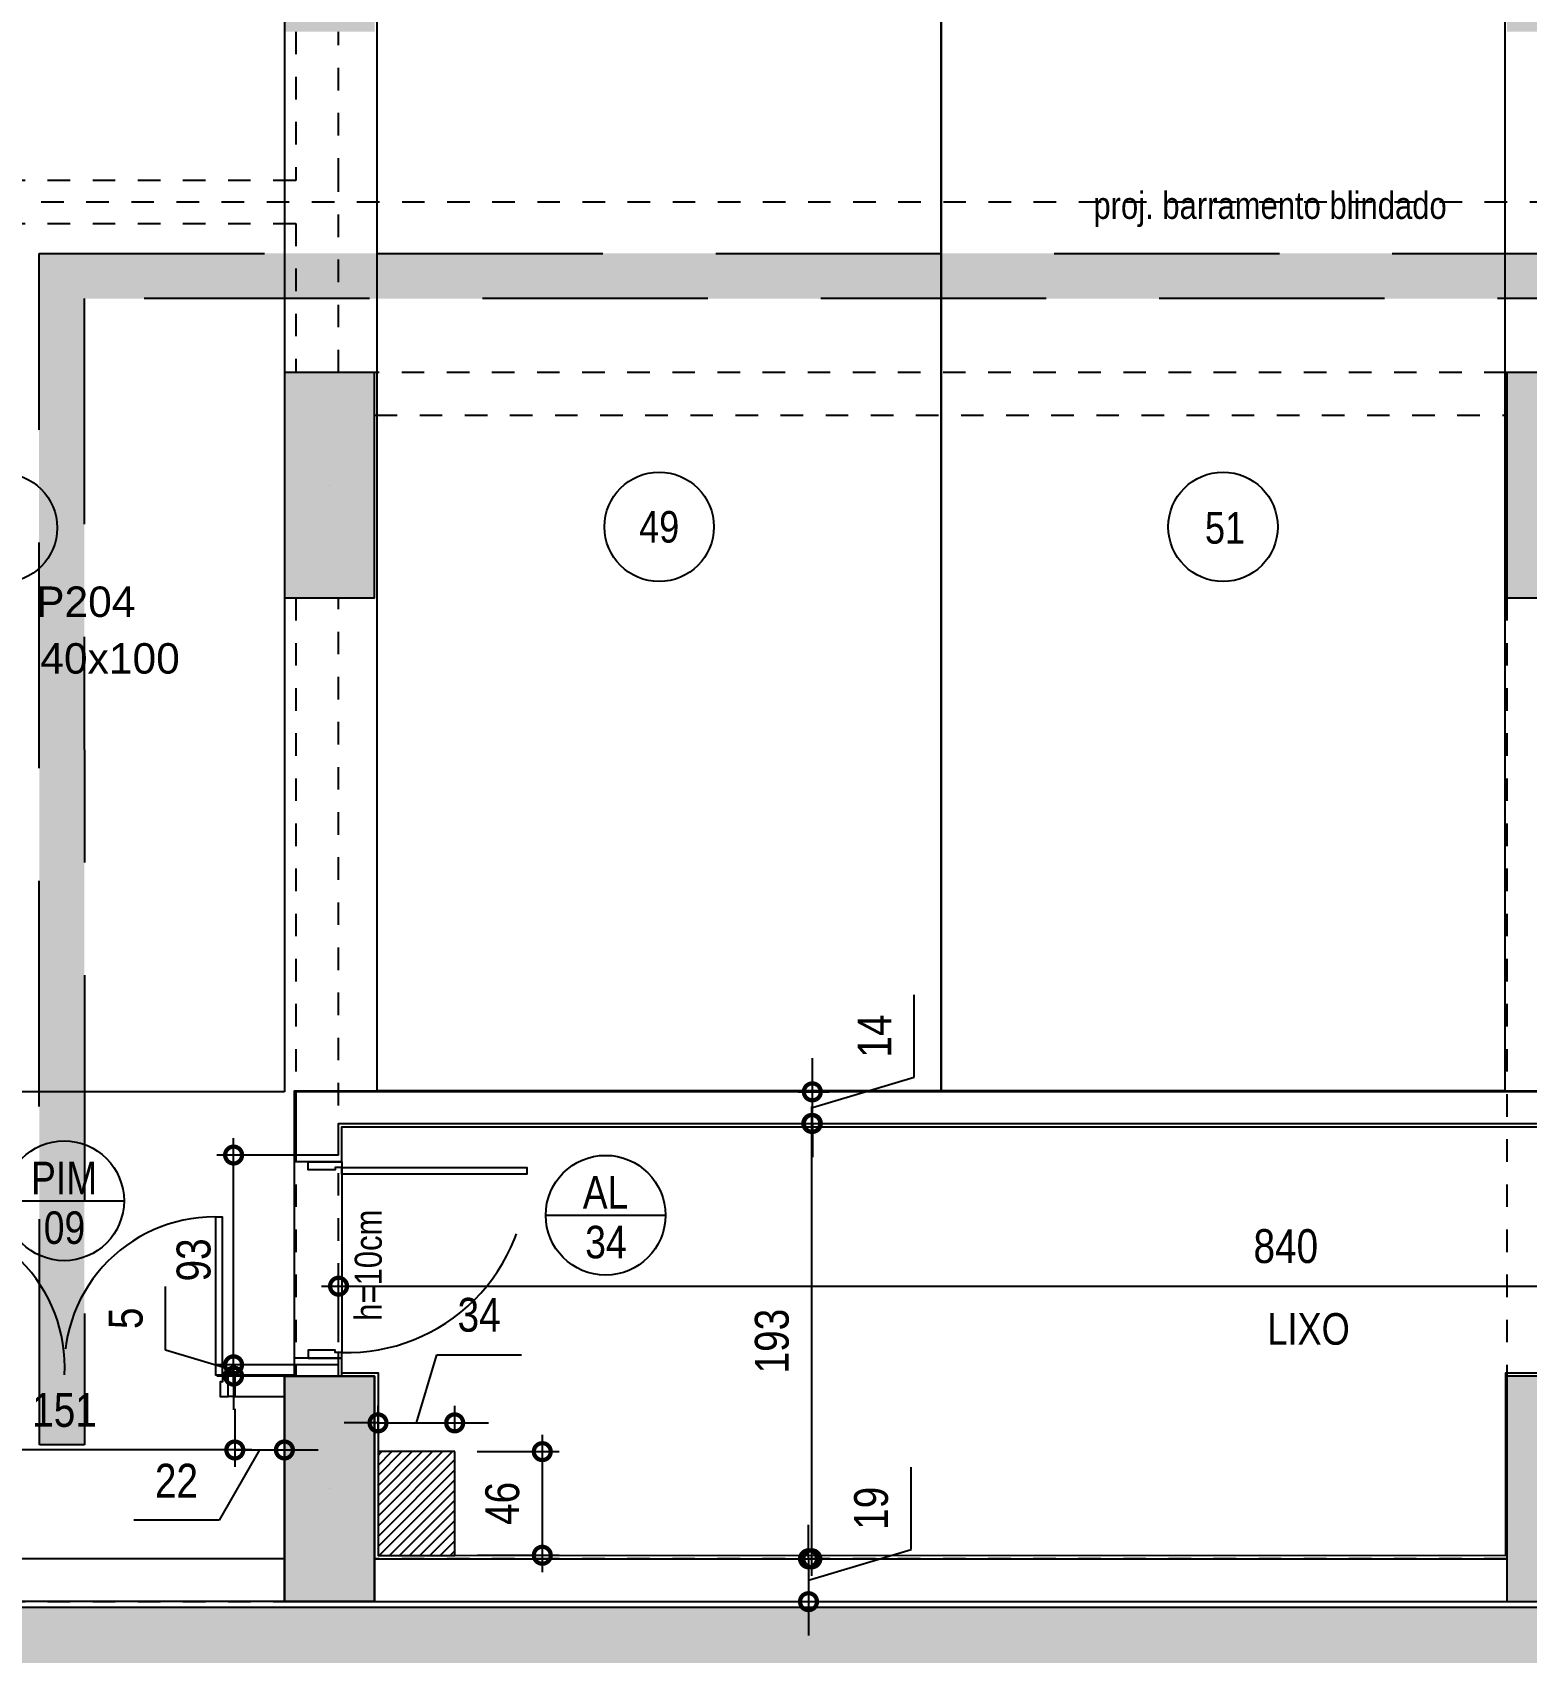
# Model space of a CAD drawing. Header units: metres. Extents: x -133 to 570, y -18 to 184.
# Drawn here: x -11.55 to -4.92, y -3.23 to 3.96 of the extents above; entities that cross this region are included whole.
import ezdxf
from ezdxf.enums import TextEntityAlignment as Align

# ---------------------------------------------------------------- set-up
doc = ezdxf.new("R2010")
doc.units = ezdxf.units.M
doc.header["$PDMODE"] = 1
doc.linetypes.add('DASHEDX2', pattern=[1.5, 1, -0.5])
doc.linetypes.add('ESTILO_TQS_0004', pattern=[1.12, 0.5, -0.2, 0.01, -0.2, 0.01, -0.2])
for name, color, linetype in [('1', 232, 'DASHEDX2'), ('12', 232, 'Continuous'), ('205', 232, 'ESTILO_TQS_0004'), ('242', 232, 'Continuous'), ('3', 2, 'Continuous'), ('9', 232, 'Continuous'), ('ARQ-ALV ACAB', 4, 'Continuous'), ('ARQ-ALV OSSO', 5, 'Continuous'), ('ARQ-AUX', 7, 'Continuous'), ('ARQ-AUX2', 2, 'Continuous'), ('ARQ-CAX @ 1', 1, 'Continuous'), ('ARQ-DIM', 2, 'Continuous'), ('ARQ-DIM EMBASAM', 2, 'Continuous'), ('ARQ-ENCH', 1, 'Continuous'), ('ARQ-PRJ', 7, 'DASHEDX2'), ('ARQ-SIM', 1, 'Continuous'), ('ARQ-TXT', 2, 'Continuous'), ('ARQ-TXT EMBASAM', 2, 'Continuous'), ('ARQ-VG', 1, 'Continuous'), ('terreno + circ vert$0$ARQ-EST', 2, 'Continuous')]:
    doc.layers.add(name, color=color, linetype=linetype)
doc.styles.add('Adesa', font='ARIALN.TTF')
doc.styles.get("Standard").update_dxf_attribs({"font": 'arial.ttf'})
doc.dimstyles.new('ADESA 1-0075', dxfattribs={"dimtxt": 0.15, "dimasz": 0.15, "dimexe": 0.075, "dimexo": 0.1, "dimgap": 0.1, "dimtad": 1, "dimdec": 1, "dimlfac": 100, "dimzin": 12, "dimtxsty": 'Adesa', "dimblk": 'DOTSMALL', "dimcen": 1, "dimdle": 0.075, "dimclrd": 1, "dimclre": 1, "dimclrt": 256, "dimazin": 3, "dimtm": 1e-09, "dimtfac": 1, "dimtdec": 1, "dimtmove": 1, "dimatfit": 0, "dimldrblk": 'DOTSMALL', "dimfxl": 0.8, "dimtvp": 2, "dimtolj": 1, "dimtzin": 0, "dimarcsym": 0})

# ---------------------------------------------------------------- blocks, each defined once
blk = doc.blocks.new('terreno + circ vert')
at = {"layer": 'Defpoints'}
blk.add_lwpolyline([(45.0315, 1.1617, 0.011807), (45.0465, 1.811), (45.1211, 8.4606), (42.945, 9.4812), (35.5548, 12.9472), (27.5061, 16.8929), (22.1014, 19.5405), (15.0017, 23.0148), (8.3251, 26.282), (0.4895, 30.0914), (-5.8932, 33.2362), (-11.2422, 35.8718), (-77.2068, 8.3436), (-72.4625, -3.025), (39.7459, -3.025), (40.5292, -3.025, 0.392534)], format="xyb", close=True, dxfattribs=at)
at = {"layer": 'terreno + circ vert$0$ARQ-EST', "color": 102}
blk.add_lwpolyline([(45.0315, 1.1617, 0.011807), (45.0465, 1.811), (45.1211, 8.4606), (42.945, 9.4812), (35.5548, 12.9472), (27.5061, 16.8929), (22.1014, 19.5405), (15.0017, 23.0148), (8.3251, 26.282), (0.4895, 30.0914), (-5.8932, 33.2362), (-11.2422, 35.8718), (-77.2068, 8.3436), (-72.4625, -3.025), (39.7459, -3.025), (40.5291, -3.025, 0.392527), (45.0315, 1.1617)], format="xyb", dxfattribs=at)
blk = doc.blocks.new('vaga')
blk.add_lwpolyline([(5, 0), (5, -2.5), (0, -2.5), (0, 0)], close=True)
blk.add_circle((2.5, -1.25), 0.2426)
blk = doc.blocks.new('_DotSmall')
at = {"color": 0, "linetype": 'ByBlock', "const_width": 0.5}
blk.add_lwpolyline([(-0.0625, 0, 1), (0.0625, 0, 1)], format="xyb", close=True, dxfattribs=at)
blk = doc.blocks.new('*D203')
at = {"layer": 'ARQ-DIM EMBASAM', "color": 1, "lineweight": -2, "transparency": 16777216}
for p, q in [((-8.0916, -2.885), (-8.0916, -0.8049)), ((-8.4903, -0.8799), (-8.0166, -0.8799)), ((-8.4903, -2.81), (-8.0166, -2.81))]:
    blk.add_line(p, q, dxfattribs=at)
at = {"layer": 'Defpoints', "color": 0, "transparency": 16777216}
for p in [(-8.5903, -0.8799, 0), (-8.0916, -0.8799), (-8.5903, -2.81)]:
    blk.add_point(p, dxfattribs=at)
at = {"layer": 'ARQ-DIM EMBASAM', "color": 1, "lineweight": -2, "transparency": 16777216, "xscale": 0.15, "yscale": 0.15, "zscale": 0.15}
for p, rotation in [((-8.0916, -0.8799), 90), ((-8.0916, -2.81), 270)]:
    blk.add_blockref('_DotSmall', p, dxfattribs=dict(at, rotation=rotation))
at = {"layer": 'ARQ-DIM EMBASAM', "transparency": 16777216, "insert": (-8.2682, -1.845), "char_height": 0.15, "attachment_point": 5, "rotation": 90, "style": 'Adesa'}
blk.add_mtext('\\A1;193', dxfattribs=at)
blk = doc.blocks.new('*D204')
at = {"layer": 'ARQ-DIM EMBASAM', "color": 1, "lineweight": -2, "transparency": 16777216}
for p, q in [((-7.6515, -2.7686), (-7.6515, -2.4036)), ((-8.1063, -2.81), (-8.1063, -2.66)), ((-8.1063, -2.905), (-7.6515, -2.7686)), ((-8.1534, -2.81), (-8.0313, -2.81)), ((-8.1063, -2.81), (-8.1063, -3)), ((-8.1063, -2.81), (-8.1063, -3)), ((-8.1534, -3), (-8.0313, -3)), ((-8.1063, -3), (-8.1063, -3.15))]:
    blk.add_line(p, q, dxfattribs=at)
at = {"layer": 'Defpoints', "color": 0, "transparency": 16777216}
for p in [(-8.2534, -2.81), (-8.2534, -3), (-8.1063, -3)]:
    blk.add_point(p, dxfattribs=at)
at = {"layer": 'ARQ-DIM EMBASAM', "color": 1, "lineweight": -2, "transparency": 16777216, "xscale": 0.15, "yscale": 0.15, "zscale": 0.15}
for p, rotation in [((-8.1063, -2.81), 270), ((-8.1063, -3), 90)]:
    blk.add_blockref('_DotSmall', p, dxfattribs=dict(at, rotation=rotation))
at = {"layer": 'ARQ-DIM EMBASAM', "transparency": 16777216, "insert": (-7.8281, -2.5861), "char_height": 0.15, "attachment_point": 5, "rotation": 90, "style": 'Adesa'}
blk.add_mtext('\\A1;19', dxfattribs=at)
blk = doc.blocks.new('*D205')
at = {"layer": 'ARQ-DIM EMBASAM', "color": 1, "lineweight": -2, "transparency": 16777216}
for p, q in [((-7.6384, -0.6746), (-7.6384, -0.3104)), ((-8.0893, -0.7399), (-8.0893, -0.5899)), ((-8.0893, -0.8099), (-7.6384, -0.6746)), ((-8.1512, -0.7399), (-8.0143, -0.7399)), ((-8.0893, -0.8799), (-8.0893, -0.7399)), ((-8.0893, -0.8799), (-8.0893, -0.7399)), ((-8.1534, -0.8799), (-8.0143, -0.8799)), ((-8.0893, -0.8799), (-8.0893, -1.0299))]:
    blk.add_line(p, q, dxfattribs=at)
at = {"layer": 'Defpoints', "color": 0, "transparency": 16777216}
for p in [(-8.2512, -0.7399, 0), (-8.0893, -0.7399), (-8.2534, -0.8799)]:
    blk.add_point(p, dxfattribs=at)
at = {"layer": 'ARQ-DIM EMBASAM', "color": 1, "lineweight": -2, "transparency": 16777216, "xscale": 0.15, "yscale": 0.15, "zscale": 0.15}
for p, rotation in [((-8.0893, -0.7399), 270), ((-8.0893, -0.8799), 90)]:
    blk.add_blockref('_DotSmall', p, dxfattribs=dict(at, rotation=rotation))
at = {"layer": 'ARQ-DIM EMBASAM', "transparency": 16777216, "insert": (-7.8137, -0.4925), "char_height": 0.15, "attachment_point": 5, "rotation": 90, "style": 'Adesa'}
blk.add_mtext('\\A1;14', dxfattribs=at)
blk = doc.blocks.new('*D206')
at = {"layer": 'ARQ-DIM EMBASAM', "color": 1, "lineweight": -2, "transparency": 16777216}
for p, q in [((-1.7903, -0.9799), (-1.7903, -1.6764)), ((-10.19, -1.85), (-10.19, -1.5264)), ((-10.265, -1.6014), (-1.7153, -1.6014))]:
    blk.add_line(p, q, dxfattribs=at)
at = {"layer": 'Defpoints', "color": 0, "transparency": 16777216}
for p in [(-1.7903, -0.8799, 0), (-1.7903, -1.6014), (-10.19, -1.95, 0)]:
    blk.add_point(p, dxfattribs=at)
at = {"layer": 'ARQ-DIM EMBASAM', "color": 1, "lineweight": -2, "transparency": 16777216, "xscale": 0.15, "yscale": 0.15, "zscale": 0.15, "rotation": 180}
blk.add_blockref('_DotSmall', (-10.19, -1.6014), dxfattribs=at)
at = {"layer": 'ARQ-DIM EMBASAM', "color": 1, "lineweight": -2, "transparency": 16777216, "xscale": 0.15, "yscale": 0.15, "zscale": 0.15}
blk.add_blockref('_DotSmall', (-1.7903, -1.6014), dxfattribs=at)
at = {"layer": 'ARQ-DIM EMBASAM', "transparency": 16777216, "insert": (-5.9901, -1.4248), "char_height": 0.15, "attachment_point": 5, "style": 'Adesa'}
blk.add_mtext('\\A1;840', dxfattribs=at)
blk = doc.blocks.new('*U224')
for points in [[(-0.845, -0.1), (-0.82, -0.1), (-0.82, -0.07), (-0.81, -0.07), (-0.81, 0.05), (-0.845, 0.05), (-0.845, -0.1)], [(0.025, -0.1), (0, -0.1), (0, -0.07), (-0.01, -0.07), (-0.01, 0.05), (0.025, 0.05), (0.025, -0.1)], [(0, -0.1), (0, -0.9204), (-0.03, -0.9204), (-0.03, -0.1)]]:
    blk.add_lwpolyline(points, close=True)
at = {"layer": 'ARQ-PRJ'}
blk.add_arc((-0.0237, -0.1242), 0.7967, 178.25988, 271.70132, dxfattribs=at)
blk = doc.blocks.new('*D222')
at = {"layer": 'ARQ-DIM EMBASAM', "color": 1, "lineweight": -2, "transparency": 16777216}
for p, q in [((-10.6553, -2.025), (-10.6553, -0.945)), ((-10.3851, -1.02), (-10.7303, -1.02)), ((-10.29, -1.95), (-10.7303, -1.95))]:
    blk.add_line(p, q, dxfattribs=at)
at = {"layer": 'Defpoints', "color": 0, "transparency": 16777216}
for p in [(-10.6553, -1.02), (-10.2851, -1.02, 0), (-10.19, -1.95, 0)]:
    blk.add_point(p, dxfattribs=at)
at = {"layer": 'ARQ-DIM EMBASAM', "color": 1, "lineweight": -2, "transparency": 16777216, "xscale": 0.15, "yscale": 0.15, "zscale": 0.15}
for p, rotation in [((-10.6553, -1.02), 90), ((-10.6553, -1.95), 270)]:
    blk.add_blockref('_DotSmall', p, dxfattribs=dict(at, rotation=rotation))
at = {"layer": 'ARQ-DIM EMBASAM', "transparency": 16777216, "insert": (-10.8319, -1.485), "char_height": 0.15, "attachment_point": 5, "rotation": 90, "style": 'Adesa'}
blk.add_mtext('\\A1;93', dxfattribs=at)
blk = doc.blocks.new('*D223')
at = {"layer": 'ARQ-DIM EMBASAM', "color": 1, "lineweight": -2, "transparency": 16777216}
for p, q in [((-10.9566, -1.8846), (-10.9566, -1.6031)), ((-10.6553, -1.95), (-10.6553, -1.8)), ((-10.6553, -1.975), (-10.9566, -1.8846)), ((-10.48, -1.95), (-10.7303, -1.95)), ((-10.48, -2), (-10.7303, -2)), ((-10.6553, -1.95), (-10.6553, -2)), ((-10.6553, -1.95), (-10.6553, -2)), ((-10.6553, -2), (-10.6553, -2.15))]:
    blk.add_line(p, q, dxfattribs=at)
at = {"layer": 'Defpoints', "color": 0, "transparency": 16777216}
for p in [(-10.6553, -2), (-10.38, -1.95), (-10.38, -2)]:
    blk.add_point(p, dxfattribs=at)
at = {"layer": 'ARQ-DIM EMBASAM', "color": 1, "lineweight": -2, "transparency": 16777216, "xscale": 0.15, "yscale": 0.15, "zscale": 0.15}
for p, rotation in [((-10.6553, -1.95), 270), ((-10.6553, -2), 90)]:
    blk.add_blockref('_DotSmall', p, dxfattribs=dict(at, rotation=rotation))
at = {"layer": 'ARQ-DIM EMBASAM', "transparency": 16777216, "insert": (-11.1329, -1.7438), "char_height": 0.15, "attachment_point": 5, "rotation": 90, "style": 'Adesa'}
blk.add_mtext('\\A1;5', dxfattribs=at)
blk = doc.blocks.new('TIPO COTA$0$Chamada_planta')
at = {"layer": 'ARQ-SIM'}
blk.add_line((-0.983, 0), (0.983, 0), dxfattribs=at)
blk.add_circle((0, 0), 0.983, dxfattribs=at)
at = {"layer": 'ARQ-SIM', "color": 2, "style": 'Adesa'}
for tag, p in [('NUMERO', (0, 0.234)), ('C.D.', (0, -0.272))]:
    blk.add_attdef(tag, text='', height=0.5, dxfattribs=at).set_placement(p, align=Align.MIDDLE_CENTER)
blk = doc.blocks.new('*U456')
for points in [[(0.025, 0), (0.025, 0.7), (0.055, 0.7), (0.055, 0)], [(1.425, 0), (1.425, 0.7), (1.395, 0.7), (1.395, 0)], [(-0.03, 0.01), (0.02, 0.01), (0.02, 0), (-0.03, 0)], [(1.48, 0.01), (1.43, 0.01), (1.43, 0), (1.48, 0)]]:
    blk.add_lwpolyline(points, close=True)
for points in [[(-0.015, 0), (0.025, 0), (0.025, -0.03), (0.035, -0.03), (0.035, -0.095), (0, -0.095), (0, 0)], [(1.465, 0), (1.425, 0), (1.425, -0.03), (1.415, -0.03), (1.415, -0.095), (1.45, -0.095), (1.45, 0)]]:
    blk.add_lwpolyline(points)
at = {"layer": 'ARQ-PRJ'}
for centre, start, end in [((0.06, 0.035), 356.98723, 93.01279), ((1.39, 0.035), 86.98721, 183.01277)]:
    blk.add_arc(centre, 0.6659, start, end, dxfattribs=at)
blk = doc.blocks.new('*D258')
at = {"layer": 'ARQ-DIM EMBASAM', "color": 1, "lineweight": -2, "transparency": 16777216}
for p, q in [((-9.845, -2.2074), (-9.7545, -1.9058)), ((-9.7545, -1.9058), (-9.3788, -1.9058)), ((-10.015, -2.2349), (-10.015, -2.1324)), ((-9.675, -2.2349), (-9.675, -2.1324)), ((-10.015, -2.2074), (-10.165, -2.2074)), ((-10.015, -2.2074), (-9.675, -2.2074)), ((-10.015, -2.2074), (-9.675, -2.2074)), ((-9.675, -2.2074), (-9.525, -2.2074))]:
    blk.add_line(p, q, dxfattribs=at)
at = {"layer": 'Defpoints', "color": 0, "transparency": 16777216}
for p in [(-9.675, -2.2074), (-10.015, -2.3349, 0), (-9.675, -2.3349, 0)]:
    blk.add_point(p, dxfattribs=at)
at = {"layer": 'ARQ-DIM EMBASAM', "color": 1, "lineweight": -2, "transparency": 16777216, "xscale": 0.15, "yscale": 0.15, "zscale": 0.15}
blk.add_blockref('_DotSmall', (-10.015, -2.2074), dxfattribs=at)
at = {"layer": 'ARQ-DIM EMBASAM', "color": 1, "lineweight": -2, "transparency": 16777216, "xscale": 0.15, "yscale": 0.15, "zscale": 0.15, "rotation": 180}
blk.add_blockref('_DotSmall', (-9.675, -2.2074), dxfattribs=at)
at = {"layer": 'ARQ-DIM EMBASAM', "transparency": 16777216, "insert": (-9.5667, -1.7292), "char_height": 0.15, "attachment_point": 5, "style": 'Adesa'}
blk.add_mtext('\\A1;34', dxfattribs=at)
blk = doc.blocks.new('A$C0384489f')
at = {"layer": 'ARQ-PRJ'}
h = blk.add_hatch(dxfattribs=at)
h.set_pattern_fill('ANGLE', color=253, scale=0.01)
h.set_pattern_definition([(0, (0, 0), (0, 0.06985), [0.0508, -0.01905]), (90, (0, 0), (-0.06985, 4e-18), [0.0508, -0.01905])])
h.paths.add_polyline_path([(-11.3163, -2.3048), (-11.5163, -2.3049), (-11.5178, 2.9771), (3.2479, 2.9771), (3.2479, 5.5029), (4.85, 5.5033), (4.85, 5.3033), (3.4479, 5.303), (3.4479, 2.7771), (-11.3177, 2.7771), (-11.3163, -2.305)])
blk.add_lwpolyline([(-11.3163, -2.3048), (-11.5163, -2.3049), (-11.5178, 2.9771), (3.2479, 2.9771), (3.2479, 5.5029), (4.85, 5.5033), (4.85, 5.3033), (3.4479, 5.303), (3.4479, 2.7771), (-11.3177, 2.7771), (-11.3163, -2.305)], close=True, dxfattribs=at)
blk = doc.blocks.new('*D322')
at = {"layer": 'ARQ-DIM', "color": 1, "lineweight": -2, "transparency": 16777216}
for p, q in [((-10.65, -2.145), (-10.65, -2.4026)), ((-10.43, -2.145), (-10.43, -2.4026)), ((-10.65, -2.3276), (-10.8, -2.3276)), ((-10.54, -2.3276), (-10.72, -2.639)), ((-10.65, -2.3276), (-10.43, -2.3276)), ((-10.65, -2.3276), (-10.43, -2.3276)), ((-10.43, -2.3276), (-10.28, -2.3276)), ((-10.72, -2.639), (-11.0973, -2.639))]:
    blk.add_line(p, q, dxfattribs=at)
at = {"layer": 'Defpoints', "color": 0, "transparency": 16777216}
for p in [(-10.65, -2.045), (-10.43, -2.045), (-10.43, -2.3276)]:
    blk.add_point(p, dxfattribs=at)
at = {"layer": 'ARQ-DIM', "color": 1, "lineweight": -2, "transparency": 16777216, "xscale": 0.15, "yscale": 0.15, "zscale": 0.15}
blk.add_blockref('_DotSmall', (-10.65, -2.3276), dxfattribs=at)
at = {"layer": 'ARQ-DIM', "color": 1, "lineweight": -2, "transparency": 16777216, "xscale": 0.15, "yscale": 0.15, "zscale": 0.15, "rotation": 180}
blk.add_blockref('_DotSmall', (-10.43, -2.3276), dxfattribs=at)
at = {"layer": 'ARQ-DIM', "transparency": 16777216, "insert": (-10.9087, -2.4637), "char_height": 0.15, "attachment_point": 5, "style": 'Adesa'}
blk.add_mtext('\\A1;22', dxfattribs=at)
blk = doc.blocks.new('*D323')
at = {"layer": 'ARQ-DIM', "color": 1, "lineweight": -2, "transparency": 16777216}
for p, q in [((-12.16, -2.145), (-12.16, -2.4026)), ((-10.65, -2.145), (-10.65, -2.4026)), ((-10.575, -2.3276), (-12.235, -2.3276))]:
    blk.add_line(p, q, dxfattribs=at)
at = {"layer": 'Defpoints', "color": 0, "transparency": 16777216}
for p in [(-12.16, -2.045, 0), (-10.65, -2.045, 0), (-12.16, -2.3276)]:
    blk.add_point(p, dxfattribs=at)
at = {"layer": 'ARQ-DIM', "color": 1, "lineweight": -2, "transparency": 16777216, "xscale": 0.15, "yscale": 0.15, "zscale": 0.15, "rotation": 180}
blk.add_blockref('_DotSmall', (-12.16, -2.3276), dxfattribs=at)
at = {"layer": 'ARQ-DIM', "color": 1, "lineweight": -2, "transparency": 16777216, "xscale": 0.15, "yscale": 0.15, "zscale": 0.15}
blk.add_blockref('_DotSmall', (-10.65, -2.3276), dxfattribs=at)
at = {"layer": 'ARQ-DIM', "transparency": 16777216, "insert": (-11.405, -2.151), "char_height": 0.15, "attachment_point": 5, "style": 'Adesa'}
blk.add_mtext('\\A1;151', dxfattribs=at)
blk = doc.blocks.new('*D492')
at = {"layer": 'ARQ-DIM EMBASAM', "color": 1, "lineweight": -2, "transparency": 16777216}
for p, q in [((-9.2866, -2.2599), (-9.2866, -2.8693)), ((-9.575, -2.3349), (-9.2116, -2.3349)), ((-9.5741, -2.7943), (-9.2116, -2.7943))]:
    blk.add_line(p, q, dxfattribs=at)
at = {"layer": 'Defpoints', "color": 0, "transparency": 16777216}
for p in [(-9.675, -2.3349, 0), (-9.6741, -2.7943, 0), (-9.2866, -2.7943)]:
    blk.add_point(p, dxfattribs=at)
at = {"layer": 'ARQ-DIM EMBASAM', "color": 1, "lineweight": -2, "transparency": 16777216, "xscale": 0.15, "yscale": 0.15, "zscale": 0.15}
for p, rotation in [((-9.2866, -2.3349), 90), ((-9.2866, -2.7943), 270)]:
    blk.add_blockref('_DotSmall', p, dxfattribs=dict(at, rotation=rotation))
at = {"layer": 'ARQ-DIM EMBASAM', "transparency": 16777216, "insert": (-9.4632, -2.5646), "char_height": 0.15, "attachment_point": 5, "rotation": 90, "style": 'Adesa'}
blk.add_mtext('\\A1;46', dxfattribs=at)
blk = doc.blocks.new('EST-LO-03-2S1-R00')
at = {"layer": '3'}
h = blk.add_hatch(color=8, dxfattribs=at)
h.dxf.hatch_style = 1
h.paths.add_polyline_path([(4475.191758, 253.001099), (4475.878152, 333.001099), (4505.879256, 333.001099), (4505.192862, 253.001099)])
h.paths.add_polyline_path([(3747.433087, 1169.228498), (3760.152345, 1196.349162), (3681.053169, 1233.445703), (3675.029004, 1220.600666), (3675.00299, 1203.197324)])
h.paths.add_polyline_path([(498.003039, 395.921113), (498.003039, 923.986062), (353.003016, 923.986062), (353.003016, 942.98646), (517.003016, 942.98646), (517.003016, 395.921113)])
h.paths.add_polyline_path([(2530.003309, 842.98646), (2570.003309, 842.98646), (2570.003309, 942.98646), (2530.003309, 942.98646)])
h.paths.add_polyline_path([(-1638.90411, 2308.417379), (-1639.710789, 2308.080731), (-1626.939173, 2277.47733), (-1605.475816, 2266.181704), (-1591.086746, 2295.422123), (-1602.796368, 2323.486104)])
h.paths.add_polyline_path([(4508.00299, 805.7767), (4478.00299, 805.7767), (4478.00299, 826.723061), (4459.043779, 835.628023), (4471.79773, 862.781968), (4508.00299, 845.7767)])
h.paths.add_polyline_path([(4455.672261, -47.110163), (4430.065737, -31.479874), (4388.384967, -99.763938), (4413.991491, -115.394227)])
h.paths.add_polyline_path([(520.003309, 245.003526), (520.003309, -299.999844), (555.003309, -299.999844), (555.003309, -229.999844), (539.003309, -229.999844), (539.003309, 185.003526), (555.003309, 185.003526), (555.003309, 245.003526)])
h.paths.add_polyline_path([(-35, 244.918632), (-35, 184.918632), (-19, 184.918632), (-19, -230), (-35, -230), (-35, -300), (517, -300), (517, 245), (498, 245), (498, -281), (0, -281), (0, -19), (255, -19), (255, 244.918632), (178.506963, 244.918632), (178.506963, 225.918632), (236, 225.918632), (236, 0), (0, 0), (0, 225.918632), (57.5, 225.918632), (57.5, 244.918632)])
h.paths.add_polyline_path([(-34.995574, 942.98646), (-34.995574, 872.98646), (-18.995574, 872.98646), (-18.995574, 455.988714), (-34.995574, 455.988714), (-34.995574, 395.921113), (232.004426, 395.921113), (232.004426, 481.921874), (213.004426, 481.921874), (213.004426, 414.921113), (0.004426, 414.921113), (0.004426, 923.98646), (213.004426, 923.98646), (213.004426, 854.98646), (232.004426, 854.98646), (232.004426, 923.98646), (252.004426, 923.98646), (252.004426, 942.98646)])
h.paths.add_polyline_path([(3675.00299, -300.023234), (3705.00299, -300.023234), (3705.00299, -220.023234), (3675.00299, -220.023234)])
h.paths.add_polyline_path([(4478.00299, 634.98646), (4508.00299, 634.98646), (4508.00299, 714.98646), (4478.00299, 714.98646)])
h.paths.add_polyline_path([(4050.790041, -299.818694), (4130.351793, -291.456417), (4127.215939, -261.620761), (4047.654187, -269.983038)])
h.paths.add_polyline_path([(4074.00299, 253.001099), (4104.00299, 253.001099), (4104.00299, 333.001099), (4074.00299, 333.001099)])
h.paths.add_polyline_path([(4074.00299, 634.98646), (4104.00299, 634.98646), (4104.00299, 714.98646), (4074.00299, 714.98646)])
h.paths.add_polyline_path([(4061.608776, 1022.002062), (4134.019296, 987.991525), (4146.773247, 1015.14547), (4074.362727, 1049.156007)])
h.paths.add_polyline_path([(3675.00299, 634.98646), (3705.00299, 634.98646), (3705.00299, 714.98646), (3675.00299, 714.98646)])
h.paths.add_polyline_path([(3675.00299, 253.001099), (3705.00299, 253.001099), (3705.00299, 333.001099), (3675.00299, 333.001099)])
h.paths.add_polyline_path([(2337.785418, 1567.555313), (2315.359741, 1578.604703), (2293.260961, 1533.753349), (2315.686638, 1522.703959)])
h.paths.add_polyline_path([(870.291031, 1584.94023), (853.247517, 1593.337766), (826.665145, 1539.555944), (843.70866, 1531.158408)])
h.paths.add_polyline_path([(890.02575, 1575.217005), (872.982236, 1583.614541), (846.399864, 1529.832719), (863.443379, 1521.435183)])
h.paths.add_polyline_path([(1025.867309, 1900.695523), (1008.823795, 1909.093059), (969.045991, 1828.360622), (986.089505, 1819.963086)])
h.paths.add_polyline_path([(1045.605182, 1890.970748), (1028.561668, 1899.368284), (988.783864, 1818.635847), (1005.827379, 1810.238311)])
h.paths.add_polyline_path([(-3325.920086, 1288.068389), (-3293.620407, 1301.549145), (-3303.249519, 1324.620345), (-3335.549198, 1311.139589)])
h.paths.add_polyline_path([(-2327.384158, 1704.758701), (-2295.08448, 1718.239457), (-2304.713592, 1741.310657), (-2337.01327, 1727.829901)])
h.paths.add_polyline_path([(-2830.337783, 1494.85313), (-2793.423878, 1510.25974), (-2803.05301, 1533.330931), (-2839.966914, 1517.924321)])
h.paths.add_polyline_path([(-3380.339856, 153.000156), (-3355.339856, 153.000156), (-3355.339856, 223.000156), (-3380.339856, 223.000156)])
h.paths.add_polyline_path([(-2936.336043, 204.000156), (-2936.336043, 454.000156), (-2955.336043, 454.000156), (-2955.336043, 204.000156)])
h.paths.add_polyline_path([(-2042.45661, 2561.553446), (-2019.343795, 2506.183799), (-2001.810073, 2513.502857), (-2024.922888, 2568.872504)])
h.paths.add_polyline_path([(-2269.846055, 3106.51942), (-2246.73324, 3051.149773), (-2229.199518, 3058.468831), (-2252.312333, 3113.838478)])
h.paths.add_polyline_path([(-1900.243914, 3260.782262), (-1892.924846, 3243.248545), (-1837.555212, 3266.361391), (-1844.87428, 3283.895109)])
h.paths.add_polyline_path([(213.004314, 592.921874), (232.004314, 592.921874), (232.004314, 744.000156), (213.004314, 744.000156)], flags=17)
h.paths.add_polyline_path([(3672.003309, 253.001099), (3672.003309, 388.001099), (3637.003309, 388.001099), (3637.003309, 253.001099)])
h.paths.add_polyline_path([(3637.003309, 942.98646), (3637.003194, 872.98646), (3653.003309, 872.98646), (3653.003309, 599.001099), (3637.003309, 599.001099), (3637.003309, 539.001099), (3672.003309, 539.001099), (3672.003309, 942.98646)])
h.paths.add_polyline_path([(3672.003424, 102.001099), (3637.003309, 102.001099), (3637.003309, 42.001099), (3653.003307, 42.001099), (3653.003307, -229.998901), (3637.003309, -229.998901), (3637.003309, -299.998901), (3672.003424, -299.998901)])
h.paths.add_polyline_path([(3075.003309, -299.999844), (3110.003309, -299.999844), (3110.003309, -199.999844), (3075.003309, -199.999844)])
h.paths.add_polyline_path([(3075.003309, 270.500177), (3110.003309, 270.500177), (3110.003309, 370.500177), (3075.003309, 370.500177)])
h.paths.add_polyline_path([(520.003309, 942.98646), (520.003309, 395.925027), (555.003309, 395.925027), (555.003309, 451.98646), (539.003309, 451.98646), (539.003309, 872.98646), (555.003309, 872.98646), (555.003309, 942.98646)])
h.paths.add_polyline_path([(-2102.995138, 253.000177), (-2102.995138, 388.000177), (-2137.995138, 388.000177), (-2137.995138, 253.000177)])
h.paths.add_polyline_path([(-2137.995138, 101.999935), (-2137.995138, -299.999844), (-2102.995138, -299.999844), (-2102.995138, -229.999844), (-2118.995138, -229.999844), (-2118.995138, 41.999935), (-2102.995138, 41.999935), (-2102.995138, 101.999935)])
h.paths.add_polyline_path([(-2137.995141, 942.988972), (-2137.995141, 538.988972), (-2102.995141, 538.988972), (-2102.995141, 598.988972), (-2118.995141, 598.988972), (-2118.995141, 872.988972), (-2102.995141, 872.988972), (-2102.995141, 942.988972)])
h.paths.add_polyline_path([(3075.003309, 842.98646), (3110.003309, 842.98646), (3110.003309, 942.98646), (3075.003309, 942.98646)])
h.paths.add_polyline_path([(2530.003309, -299.999844), (2570.003309, -299.999844), (2570.003309, -199.999844), (2530.003309, -199.999844)])
h.paths.add_polyline_path([(2530.003309, 145.003526), (2570.003309, 145.003526), (2570.003309, 245.003526), (2530.003309, 245.003526)])
h.paths.add_polyline_path([(2530.003309, 395.98646), (2570.003309, 395.98646), (2570.003309, 495.98646), (2530.003309, 495.98646)])
h.paths.add_polyline_path([(1995.003309, -299.999844), (2030.003309, -299.999844), (2030.003309, -199.999844), (1995.003309, -199.999844)])
h.paths.add_polyline_path([(1995.003309, 145.003526), (2030.003309, 145.003526), (2030.003309, 245.003526), (1995.003309, 245.003526)])
h.paths.add_polyline_path([(1995.003309, 395.98646), (2030.003309, 395.98646), (2030.003309, 495.98646), (1995.003309, 495.98646)])
h.paths.add_polyline_path([(1995.003309, 842.98646), (2030.003309, 842.98646), (2030.003309, 942.98646), (1995.003309, 942.98646)])
h.paths.add_polyline_path([(1460.003309, -299.999844), (1495.003309, -299.999844), (1495.003309, -199.999844), (1460.003309, -199.999844)])
h.paths.add_polyline_path([(1460.003309, 145.003526), (1495.003309, 145.003526), (1495.003309, 245.003526), (1460.003309, 245.003526)])
h.paths.add_polyline_path([(1460.003309, 395.98646), (1495.003309, 395.98646), (1495.003309, 495.98646), (1460.003309, 495.98646)])
h.paths.add_polyline_path([(1460.003309, 842.98646), (1495.003309, 842.98646), (1495.003309, 942.98646), (1460.003309, 942.98646)])
h.paths.add_polyline_path([(925.003309, -299.999844), (960.003309, -299.999844), (960.003309, -199.999844), (925.003309, -199.999844)])
h.paths.add_polyline_path([(925.003309, 145.003526), (960.003309, 145.003526), (960.003309, 245.003526), (925.003309, 245.003526)])
h.paths.add_polyline_path([(925.003309, 395.98646), (960.003309, 395.98646), (960.003309, 495.98646), (925.003309, 495.98646)])
h.paths.add_polyline_path([(925.003309, 842.98646), (960.003309, 842.98646), (960.003309, 942.98646), (925.003309, 942.98646)])
h.paths.add_polyline_path([(-1582.999721, -299.999844), (-1547.999721, -299.999844), (-1547.999721, -199.999844), (-1582.999721, -199.999844)])
h.paths.add_polyline_path([(-500.999721, -299.999844), (-465.999721, -299.999844), (-465.999721, -199.999844), (-500.999721, -199.999844)])
h.paths.add_polyline_path([(-1042.999721, -299.999844), (-1002.999721, -299.999844), (-1002.999721, -199.999844), (-1042.999721, -199.999844)])
h.paths.add_polyline_path([(-500.999721, 145.003526), (-465.999721, 145.003526), (-465.999721, 245.003526), (-500.999721, 245.003526)])
h.paths.add_polyline_path([(-1042.999721, 145.003526), (-1002.999721, 145.003526), (-1002.999721, 245.003526), (-1042.999721, 245.003526)])
h.paths.add_polyline_path([(-500.999721, 395.98646), (-465.999721, 395.98646), (-465.999721, 495.98646), (-500.999721, 495.98646)])
h.paths.add_polyline_path([(-1042.999721, 395.98646), (-1002.999721, 395.98646), (-1002.999721, 495.98646), (-1042.999721, 495.98646)])
h.paths.add_polyline_path([(-1582.999721, 270.500177), (-1547.999721, 270.500177), (-1547.999721, 370.500177), (-1582.999721, 370.500177)])
h.paths.add_polyline_path([(-500.999721, 842.988971), (-465.999721, 842.988971), (-465.999721, 942.988971), (-500.999721, 942.988971)])
h.paths.add_polyline_path([(-1042.999721, 842.988971), (-1002.999721, 842.988971), (-1002.999721, 942.988971), (-1042.999721, 942.988971)])
h.paths.add_polyline_path([(-1582.999721, 842.988971), (-1547.999721, 842.988971), (-1547.999721, 942.988971), (-1582.999721, 942.988971)])
h.paths.add_polyline_path([(2878.491855, 1624.359295), (2870.135095, 1607.29575), (2924.019974, 1580.905983), (2932.376734, 1597.969528)])
h.paths.add_polyline_path([(-3380.339856, 611.000177), (-3355.339856, 611.000177), (-3355.339856, 681.000177), (-3380.339856, 681.000177)])
h.paths.add_polyline_path([(-2696.836043, 611.000177), (-2696.836043, 681.000177), (-2721.836043, 681.000177), (-2721.836043, 611.000177)])
h.paths.add_polyline_path([(-2696.836043, 204.000156), (-2696.836043, 454.000156), (-2715.836043, 454.000156), (-2715.836043, 204.000156)])
h.paths.add_polyline_path([(-2731.836043, -299.999844), (-2696.836043, -299.999844), (-2696.836043, -264.999844), (-2731.836043, -264.999844)])
h.paths.add_polyline_path([(-3380.339856, -299.999844), (-3320.339856, -299.999844), (-3320.339856, -280.999844), (-3380.339856, -280.999844)])
h.paths.add_polyline_path([(-1251.700414, 3094.268311), (-1252.507092, 3093.931662), (-1239.735476, 3063.328261), (-1218.272119, 3052.032635), (-1203.883049, 3081.273055), (-1215.592671, 3109.337036)])
h.paths.add_polyline_path([(420.719309, 2826.351805), (412.32167, 2809.308341), (466.143135, 2782.789482), (474.540774, 2799.832946)])
h.paths.add_polyline_path([(-128.567177, 2469.498721), (-139.616566, 2447.073044), (-85.794942, 2420.554509), (-74.745552, 2442.980186)])
h.paths.add_polyline_path([(119.171183, 2972.952079), (110.773545, 2955.908615), (164.59501, 2929.389755), (172.992648, 2946.433219)])
h.paths.add_polyline_path([(576.412492, 2122.1471), (565.363102, 2099.721423), (619.184726, 2073.202887), (630.234116, 2095.628564)])
h.paths.add_polyline_path([(171.937891, 2321.436407), (160.888501, 2299.01073), (214.710126, 2272.492194), (225.759516, 2294.917871)])
h.paths.add_polyline_path([(-1846.18202, 2802.798822), (-1809.267849, 2818.204793), (-1824.67382, 2855.118964), (-1861.587992, 2839.712993)])
h.paths.add_polyline_path([(-1310.499721, 1541.488971), (-1250.499721, 1541.488971), (-1250.499721, 1566.488971), (-1310.499721, 1566.488971)])
h.paths.add_polyline_path([(-1059.612628, 1971.148164), (-1041.951907, 2007.03826), (-1077.842003, 2024.698981), (-1095.502723, 1988.808885)])
h.paths.add_polyline_path([(-524.499721, 1541.488971), (-499.499721, 1541.488971), (-499.499721, 1601.488971), (-524.499721, 1601.488971)])
h.paths.add_polyline_path([(-524.499721, 1881.488971), (-499.499721, 1881.488971), (-499.499721, 1941.488971), (-524.499721, 1941.488971)])
h.paths.add_polyline_path([(251.018664, 1541.488971), (291.018664, 1541.488971), (291.018664, 1581.488971), (251.018664, 1581.488971)])
h.paths.add_polyline_path([(1664.183592, 1619.053462), (1641.757916, 1630.102852), (1619.659136, 1585.251498), (1642.084813, 1574.202108)])
h.paths.add_polyline_path([(251.018664, 1794.282663), (291.018664, 1794.282663), (291.018664, 1824.650067), (251.018664, 1844.333072)])
h.paths.add_polyline_path([(-300.985184, 2071.804142), (-283.400784, 2107.731692), (-319.328334, 2125.316092), (-336.912734, 2089.388541)])
h.paths.add_polyline_path([(-875.89343, 2343.920112), (-853.89385, 2388.820186), (-889.8214, 2406.404586), (-911.82098, 2361.504512)])
h.paths.add_polyline_path([(3624.072778, 1260.343803), (3616.005182, 1243.141655), (3670.327755, 1217.665036), (3678.395351, 1234.867184)])
h.paths.add_polyline_path([(3281.21396, 1427.01517), (3272.816321, 1409.971706), (3326.637786, 1383.452847), (3335.035425, 1400.496311)])
h.paths.add_polyline_path([(2443.032129, 1837.730498), (2434.675071, 1820.667098), (2488.55949, 1794.276391), (2496.916547, 1811.33979)])
h.paths.add_polyline_path([(1848.439737, 2128.830222), (1840.082977, 2111.766677), (1893.967856, 2085.37691), (1902.324616, 2102.440455)])
h.paths.add_polyline_path([(1278.969231, 2407.565141), (1270.571592, 2390.521677), (1324.393057, 2364.002818), (1332.790696, 2381.046282)])
h.paths.add_polyline_path([(1222.390526, 2435.274861), (1213.992887, 2418.231397), (1267.814352, 2391.712538), (1276.211991, 2408.756002)])
h.paths.add_polyline_path([(826.212318, 2629.054888), (817.862707, 2611.987844), (871.758635, 2585.620651), (880.108247, 2602.687695)])
h.paths.add_polyline_path([(-548.331574, 2676.321486), (-559.380964, 2653.895809), (-379.975549, 2565.50069), (-368.926159, 2587.926367)])
h.paths.add_polyline_path([(-300.838681, 3179.255192), (-309.236218, 3162.211678), (-129.830803, 3073.816559), (-121.433267, 3090.860073)])
h.paths.add_polyline_path([(-1026.544799, 3536.825065), (-1034.942438, 3519.781601), (-981.120973, 3493.262742), (-972.723334, 3510.306206)])
h.paths.add_polyline_path([(-1415.729753, 3462.94789), (-1408.410685, 3445.414172), (-1353.041051, 3468.527018), (-1360.360119, 3486.060736)])
h.paths.add_polyline_path([(-1824.790765, 1941.513397), (-1815.163965, 1918.441233), (-1762.559432, 1940.390336), (-1796.445767, 2021.604352), (-1813.980611, 2014.287984), (-1789.721076, 1956.146132), (-1824.790786, 1941.513388)])
edge = h.paths.add_edge_path()
edge.add_arc((1331.448497, 1948.360907), 3.787048, 251.788058, 415.751162)
at = {"layer": '1'}
for points in [[(-1037.999721, 395.997902), (-1037.999721, 329.986758)], [(-1018.999721, 330.000177), (-1018.999721, 395.997902)], [(-1037.999721, 329.986758), (-1547.999721, 329.986758)], [(-1018.999721, 244.99663), (-1018.999721, 330.000177)], [(-1547.999721, 310.986758), (-1037.999721, 310.986758)], [(-1037.999721, 310.986758), (-1037.999721, 244.99663)], [(-500.999721, 244.99663), (-1002.999721, 244.99663)], [(-1002.999721, 225.99663), (-500.999721, 225.99663)], [(-1037.999721, 144.99663), (-1037.999721, -199.999844)], [(-1018.999721, -199.999844), (-1018.999721, 144.99663)], [(-500.999721, 144.99663), (-500.999721, -199.999844)], [(-1042.999721, -280.999844), (-1547.999721, -280.999844)], [(-500.999721, -280.999844), (-1002.999721, -280.999844)], [(-1547.999721, -299.999844), (-1042.999721, -299.999844)], [(-1002.999721, -299.999844), (-500.999721, -299.999844)]]:
    blk.add_lwpolyline(points, dxfattribs=at)
at = {"layer": '205'}
blk.add_line((4659.154326, 320.486758), (-3743.509623, 320.486758), dxfattribs=at)
at = {"layer": '242', "linetype": 'Continuous'}
for p, q in [((-1022.999721, 195.003526), (-1022.999721, 195.003526)), ((-1022.999721, -249.999844), (-1022.999721, -249.999844))]:
    blk.add_line(p, q, dxfattribs=at)
at = {"layer": '3', "linetype": 'Continuous'}
for points in [[(-1042.999721, 145.003526), (-1002.999721, 145.003526), (-1002.999721, 245.003526), (-1042.999721, 245.003526), (-1042.999721, 145.003526)], [(-500.999721, 145.003526), (-465.999721, 145.003526), (-465.999721, 245.003526), (-500.999721, 245.003526), (-500.999721, 145.003526)], [(-1042.999721, -299.999844), (-1002.999721, -299.999844), (-1002.999721, -199.999844), (-1042.999721, -199.999844), (-1042.999721, -299.999844)], [(-500.999721, -299.999844), (-465.999721, -299.999844), (-465.999721, -199.999844), (-500.999721, -199.999844), (-500.999721, -299.999844)]]:
    blk.add_lwpolyline(points, dxfattribs=at)
at = {"layer": '12', "linetype": 'Continuous'}
blk.add_text('40x100', height=13.5, dxfattribs=at).set_placement((-1151.239435, 111.440778))
at = {"layer": '9', "linetype": 'Continuous'}
blk.add_text('P204', height=13.5, dxfattribs=at).set_placement((-1153.080638, 136.56493))

msp = doc.modelspace()

# ---------------------------------------------------------------- hatches: boundary and pattern name
at = {"layer": 'ARQ-DIM EMBASAM'}
h = msp.add_hatch(dxfattribs=at)
h.set_pattern_fill('AR-HBONE', color=252, scale=0.002)
h.set_pattern_definition([(67.64892, (-51.5757, 20.02397), (-0.11066073, 0.26520687), [0.6096, -0.2032]), (157.64892, (-51.49843, 20.2119), (-0.11066073, 0.26520687), [0.6096, -0.2032])])
edge = h.paths.add_edge_path(flags=16)
edge.add_arc((-96.7346, -0.3536), 2, 0, 360)
edge = h.paths.add_edge_path()
edge.add_line((-38.1418, -5.9899), (-37.5855, -5.9899))
edge.add_arc((-38.0101, -6.6143), 0.7551, 55.78733, 84.7815)
edge.add_line((-37.9414, -5.8623), (-35.3141, -4.1899))
edge.add_line((-35.3141, -4.1899), (-12.8639, -4.1899))
edge.add_line((-12.8639, -4.1899), (-10.3082, -5.8168))
edge.add_arc((-8.749, -3.9324), 2.4458, 230.39473, 253.15872)
edge.add_line((-9.4576, -6.2733), (-9.4576, -4.9899))
edge.add_line((-9.4576, -4.9899), (40.5424, -4.9899))
edge.add_line((40.5424, -4.9899), (40.5424, -5.9899))
edge.add_arc((40.5437, 1.507), 7.4968, 269.99012, 359.15468)
edge.add_line((48.0397, 1.3964), (48.1056, 7.096))
edge.add_line((48.1056, 7.096), (45.1211, 8.4958))
edge.add_line((45.1211, 8.4958), (45.0397, 1.2462))
edge.add_arc((40.5055, 1.528), 4.543, 270.29857, 356.44314, ccw=False)
edge.add_line((40.5292, -3.0149), (32.8104, -3.0149))
edge.add_line((32.8104, -3.0149), (8.0404, -3.0147))
edge.add_line((8.0404, -3.0147), (8.0404, -3.0149))
edge.add_line((8.0404, -3.0149), (-82.5601, -3.0745))
edge.add_line((-82.5601, -3.0745), (-86.0599, 5.2892))
edge.add_line((-86.0599, 5.2892), (-76.3995, 9.3235))
edge.add_line((-76.3995, 9.3235), (-76.6514, 9.9398))
edge.add_line((-76.6514, 9.9398), (-70.2106, 12.6043))
edge.add_line((-70.2106, 12.6043), (-69.9663, 12.0298))
edge.add_line((-69.9663, 12.0298), (-68.4662, 12.6523))
edge.add_line((-68.4662, 12.6523), (-68.7154, 13.2504))
edge.add_line((-68.7154, 13.2504), (-62.1854, 15.922))
edge.add_line((-62.1854, 15.922), (-61.0563, 16.3737))
edge.add_line((-61.0563, 16.3737), (-53.5618, 19.5605))
edge.add_line((-53.5618, 19.5605), (-53.5496, 19.5356))
edge.add_line((-53.5496, 19.5356), (-48.0785, 21.8274))
edge.add_line((-48.0785, 21.8274), (-47.8665, 21.9154))
edge.add_line((-47.8665, 21.9154), (-37.5327, 26.1769))
edge.add_line((-37.5327, 26.1769), (-37.0787, 25.125))
edge.add_line((-37.0787, 25.125), (-29.4694, 28.3005))
edge.add_line((-29.4694, 28.3005), (-29.7986, 29.0894))
edge.add_line((-29.7986, 29.0894), (-29.6007, 29.1715))
edge.add_line((-29.6007, 29.1715), (-26.6253, 34.0629))
edge.add_line((-26.6253, 34.0629), (-26.7793, 34.4321))
edge.add_line((-26.7793, 34.4321), (-30.8207, 31.7791))
edge.add_arc((-38.1435, 39.4627), 10.6142, 286.88313, 313.62236, ccw=False)
edge.add_line((-35.0609, 29.306), (-34.7426, 28.358))
edge.add_line((-34.7426, 28.358), (-47.2604, 24.2804))
edge.add_line((-47.2604, 24.2804), (-58.0568, 19.6792))
edge.add_line((-58.0568, 19.6792), (-58.4254, 20.5609))
edge.add_line((-58.4254, 20.5609), (-63.2746, 18.5306))
edge.add_line((-63.2746, 18.5306), (-62.8903, 17.6178))
edge.add_line((-62.8903, 17.6178), (-86.886, 7.5243))
edge.add_line((-86.886, 7.5243), (-87.2549, 8.4245))
edge.add_line((-87.2549, 8.4245), (-102.2922, 2.0328))
edge.add_arc((-99.9828, -2.6526), 5.2236, 116.23771, 219.08829)
edge.add_arc((-100.3017, -2.5049), 5.0791, 222.65147, 271.88412)
edge.add_line((-100.1347, -7.5812), (-98.7204, -6.2822))
edge.add_line((-98.7204, -6.2822), (-98.7204, -4.9899))
edge.add_line((-98.7204, -4.9899), (-38.7204, -4.9899))
edge.add_line((-38.7204, -4.9899), (-38.7204, -6.3582))
edge.add_line((-38.7204, -6.3582), (-38.1418, -5.9899))
at = {"layer": 'ARQ-ENCH'}
h = msp.add_hatch(dxfattribs=at)
h.set_pattern_fill('ANSI31', color=256, scale=0.01)
h.set_pattern_definition([(45, (-4.79, -1e-14), (-0.02245064, 0.02245064), [])])
h.paths.add_polyline_path([(-9.675, -2.3349), (-10.015, -2.3349), (-10.015, -2.7949), (-9.675, -2.7949)])

# ---------------------------------------------------------------- linework, layer by layer
at = {"layer": 'ARQ-ALV ACAB', "elevation": 0}
for points in [[(-10.385, -1.05), (-10.385, -0.7349), (-1.7853, -0.7349)], [(-10.175, -1.05), (-10.175, -0.8949), (-1.7853, -0.8949)], [(-10.175, -1.05), (-10.3851, -1.05)], [(-10.385, -1.9999), (-10.385, -1.92)], [(-10.175, -1.92), (-10.385, -1.92)], [(-10.175, -1.9999), (-10.175, -1.92)], [(-10.65, -2.09), (-10.68, -2.09), (-10.68, -1.995), (-10.385, -1.995)], [(-10.175, -1.9849), (-10.015, -1.9849), (-10.015, -2.7943)], [(-5.015, -2.7949), (-5.015, -1.9849), (-4.655, -1.9849), (-4.655, -2.7949)], [(-10.015, -2.7943), (-5.01, -2.7949)]]:
    msp.add_lwpolyline(points, dxfattribs=at)
at = {"layer": 'ARQ-ALV OSSO', "elevation": 0}
for points in [[(-10.19, -1.02), (-10.19, -0.8799), (-1.7903, -0.8799), (-1.7903, -0.7399), (-10.38, -0.7399), (-10.38, -1.02)], [(-10.19, -1.02), (-10.3801, -1.02)], [(-10.43, -2), (-10.65, -2), (-10.65, -2.09), (-10.43, -2.09)], [(-10.19, -1.95), (-10.38, -1.95)], [(-10.19, -1.9999), (-10.19, -1.95)], [(-10.43, -2.8101), (-15.48, -2.8101)], [(-10.0301, -2.81), (-5.01, -2.8093)], [(-10.03, -2.8099), (-5.01, -2.8099)], [(-10.43, -3), (-15.48, -3)], [(-10.03, -3), (-0.35, -3)], [(-10.03, -3), (-0.35, -3)]]:
    msp.add_lwpolyline(points, dxfattribs=at)
at = {"layer": 'ARQ-AUX', "elevation": 0}
for points in [[(-10.385, -1.92), (-10.385, -1.05)], [(-10.175, -1.075), (-10.175, -1.895)]]:
    msp.add_lwpolyline(points, dxfattribs=at)
at = {"layer": 'ARQ-AUX2', "elevation": 0}
msp.add_lwpolyline([(-10.43, -2), (-10.03, -2), (-10.03, -3), (-10.43, -3)], close=True, dxfattribs=at)
at = {"layer": 'ARQ-ENCH', "elevation": 0}
msp.add_lwpolyline([(-9.675, -2.3349), (-10.015, -2.3349), (-10.015, -2.7949), (-9.675, -2.7949)], close=True, dxfattribs=at)

# ---------------------------------------------------------------- block references
at = {"linetype": 'Continuous', "xscale": 0.01, "yscale": 0.01, "zscale": 0.01}
msp.add_blockref('EST-LO-03-2S1-R00', (0, 0), dxfattribs=at)
at = {"layer": 'ARQ-ALV ACAB'}
for p in [(0, 0), (0, 0, 0)]:
    msp.add_blockref('terreno + circ vert', p, dxfattribs=at)
at = {"layer": 'ARQ-AUX2'}
msp.add_blockref('A$C0384489f', (0, 0), dxfattribs=at)
at = {"layer": 'ARQ-CAX @ 1', "rotation": 90.00471562294689}
msp.add_blockref('*U224', (-10.275, -1.075, 0), dxfattribs=at)
at = {"layer": 'ARQ-CAX @ 1'}
msp.add_blockref('*U456', (-12.13, -1.995), dxfattribs=at)
at = {"layer": 'ARQ-SIM'}
ref = msp.add_blockref('TIPO COTA$0$Chamada_planta', (-11.4066, -1.2229, 0), dxfattribs=dict(at, xscale=0.27, yscale=0.27, zscale=0.27))
ref.add_attrib('NUMERO', 'PIM', dxfattribs={"color": 2, "height": 0.144, "style": 'Adesa'}).set_placement((-11.4066, -1.1216, 0), align=Align.MIDDLE_CENTER)
ref.add_attrib('C.D.', '09', dxfattribs={"color": 2, "height": 0.144, "style": 'Adesa'}).set_placement((-11.4051, -1.3419, 0), align=Align.MIDDLE_CENTER)
ref = msp.add_blockref('TIPO COTA$0$Chamada_planta', (-9.0061, -1.2868), dxfattribs=dict(at, xscale=0.27, yscale=0.27, zscale=0.27))
ref.add_attrib('NUMERO', 'AL', dxfattribs={"color": 2, "height": 0.144, "style": 'Adesa'}).set_placement((-9.0061, -1.1854), align=Align.MIDDLE_CENTER)
ref.add_attrib('C.D.', '34', dxfattribs={"color": 2, "height": 0.144, "style": 'Adesa'}).set_placement((-9.0046, -1.4058), align=Align.MIDDLE_CENTER)
at = {"layer": 'ARQ-VG', "rotation": 270}
for p in [(-10.43, 4.2607, 0), (-7.5184, 4.2651, 0), (-5.0184, 4.2651, 0)]:
    msp.add_blockref('vaga', p, dxfattribs=at)

# ---------------------------------------------------------------- texts
at = {"layer": 'ARQ-TXT', "style": 'Adesa'}
msp.add_text('proj. barramento blindado', height=0.12, dxfattribs=at).set_placement((-6.0599, 3.1754, 0), align=Align.MIDDLE)
at = {"layer": 'ARQ-TXT EMBASAM', "style": 'Adesa'}
msp.add_text('h=10cm', height=0.12, rotation=90, dxfattribs=at).set_placement((-9.9983, -1.5084, -0.0707), align=Align.CENTER)
msp.add_text('LIXO', height=0.14, dxfattribs=at).set_placement((-5.8892, -1.8608, -0.0353), align=Align.CENTER)
at = {"layer": 'ARQ-VG', "style": 'Adesa'}
for s, p in [('49', (-8.7684, 1.7651, 0)), ('51', (-6.2595, 1.7607, 0))]:
    msp.add_text(s, height=0.14, dxfattribs=at).set_placement(p, align=Align.MIDDLE_CENTER)

# ---------------------------------------------------------------- dimensions: what is measured, and where the dimension line sits
at = {"layer": 'ARQ-DIM'}
dim = msp.add_linear_dim(base=(-12.16, -2.3276, 0), p1=(-10.65, -2.045), p2=(-12.16, -2.045), dimstyle='ADESA 1-0075', dxfattribs=at)
dim.commit()
dim.dimension.update_dxf_attribs({"geometry": '*D323', "text_midpoint": (-11.405, -2.151, 0)})
dim = msp.add_linear_dim(base=(-10.43, -2.3276), p1=(-10.65, -2.045), p2=(-10.43, -2.045), dimstyle='ADESA 1-0075', dxfattribs=at)
dim.commit()
dim.dimension.update_dxf_attribs({"geometry": '*D322', "text_midpoint": (-10.82, -2.639), "dimtype": 160})
at = {"layer": 'ARQ-DIM EMBASAM'}
for base, p1, p2, angle, picture, middle in [((-8.0893, -0.7399, 0), (-8.2534, -0.8799, 0), (-8.2512, -0.7399, 0), 90, '*D205', (-7.8137, -0.5746, 0)), ((-8.0916, -0.8799, 0), (-8.5903, -2.81, 0), (-8.5903, -0.8799, 0), 90, '*D203', (-8.2682, -1.845, 0)), ((-10.6553, -1.02), (-10.19, -1.95, 0), (-10.2851, -1.02, 0), 270, '*D222', (-10.8319, -1.485)), ((-10.6553, -2, 0), (-10.38, -1.95, 0), (-10.38, -2, 0), 90, '*D223', (-11.1329, -1.7846, 0)), ((-8.1063, -3, 0), (-8.2534, -2.81, 0), (-8.2534, -3, 0), 90, '*D204', (-7.8281, -2.6686, 0))]:
    dim = msp.add_linear_dim(base=base, p1=p1, p2=p2, angle=angle, dimstyle='ADESA 1-0075', dxfattribs=at)
    dim.commit()
    dim.dimension.update_dxf_attribs({"geometry": picture, "text_midpoint": middle})
for base, p1, p2, picture, middle in [((-1.7903, -1.6014, 0), (-10.19, -1.95, 0), (-1.7903, -0.8799, 0), '*D206', (-5.9901, -1.4248, 0)), ((-9.675, -2.2074, 0), (-10.015, -2.3349, 0), (-9.675, -2.3349, 0), '*D258', (-9.6545, -1.7292, 0))]:
    dim = msp.add_linear_dim(base=base, p1=p1, p2=p2, dimstyle='ADESA 1-0075', dxfattribs=at)
    dim.commit()
    dim.dimension.update_dxf_attribs({"geometry": picture, "text_midpoint": middle})
dim = msp.add_linear_dim(base=(-9.2866, -2.7943), p1=(-9.675, -2.3349, 0), p2=(-9.6741, -2.7943, 0), angle=90, dimstyle='ADESA 1-0075', override={"dimdec": 0}, dxfattribs=at)
dim.commit()
dim.dimension.update_dxf_attribs({"geometry": '*D492', "text_midpoint": (-9.4632, -2.5646)})

doc.saveas('drawing.dxf')
